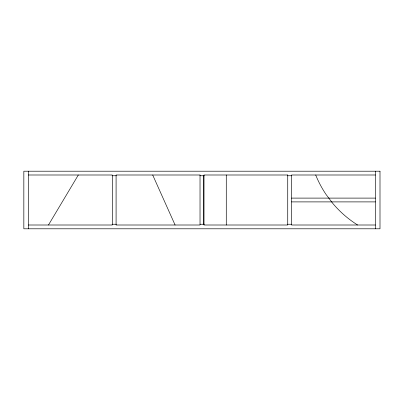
<?xml version="1.0" encoding="UTF-8"?>
<svg xmlns="http://www.w3.org/2000/svg" width="400" height="400" viewBox="0 0 400 400"><rect width="100%" height="100%" fill="white"/><g stroke="black" fill="none" stroke-linecap="round" stroke-linejoin="round"><path stroke-width="0.6" d="M48.465 225.005L78.32 174.995M28.38 174.995L112.3 174.995L112.3 225.005L28.38 225.005M375.455 174.995L291.52 174.995L291.52 225.005L375.455 225.005M112.03 175.75L116.4 175.75M200.025 175.75L204.415 175.75M287.435 175.75L291.805 175.75M291.52 198.105L375.455 198.105M291.52 201.895L375.455 201.895M112.03 224.25L116.4 224.25M200.025 224.25L204.415 224.25M287.435 224.25L291.805 224.25M152.7 174.995L175.09 225.005M375.455 171.205L375.455 228.795M226.28 174.995L226.28 225.005M203.81 175.75L203.81 224.25M28.38 171.205L28.38 228.795M357.62 225.005A105.9 105.9 0 0 1 332.705 203.31L326.06 194.48A105.9 105.9 0 0 1 315.69 174.995M380 171.205L23.835 171.205L23.835 228.795L380 228.795L380 171.205M200.025 174.995L116.09 174.995L116.09 225.005L200.025 225.005L200.025 174.995M287.73 174.995L203.89 174.995L203.89 225.005L287.73 225.005L287.73 174.995"/></g></svg>
